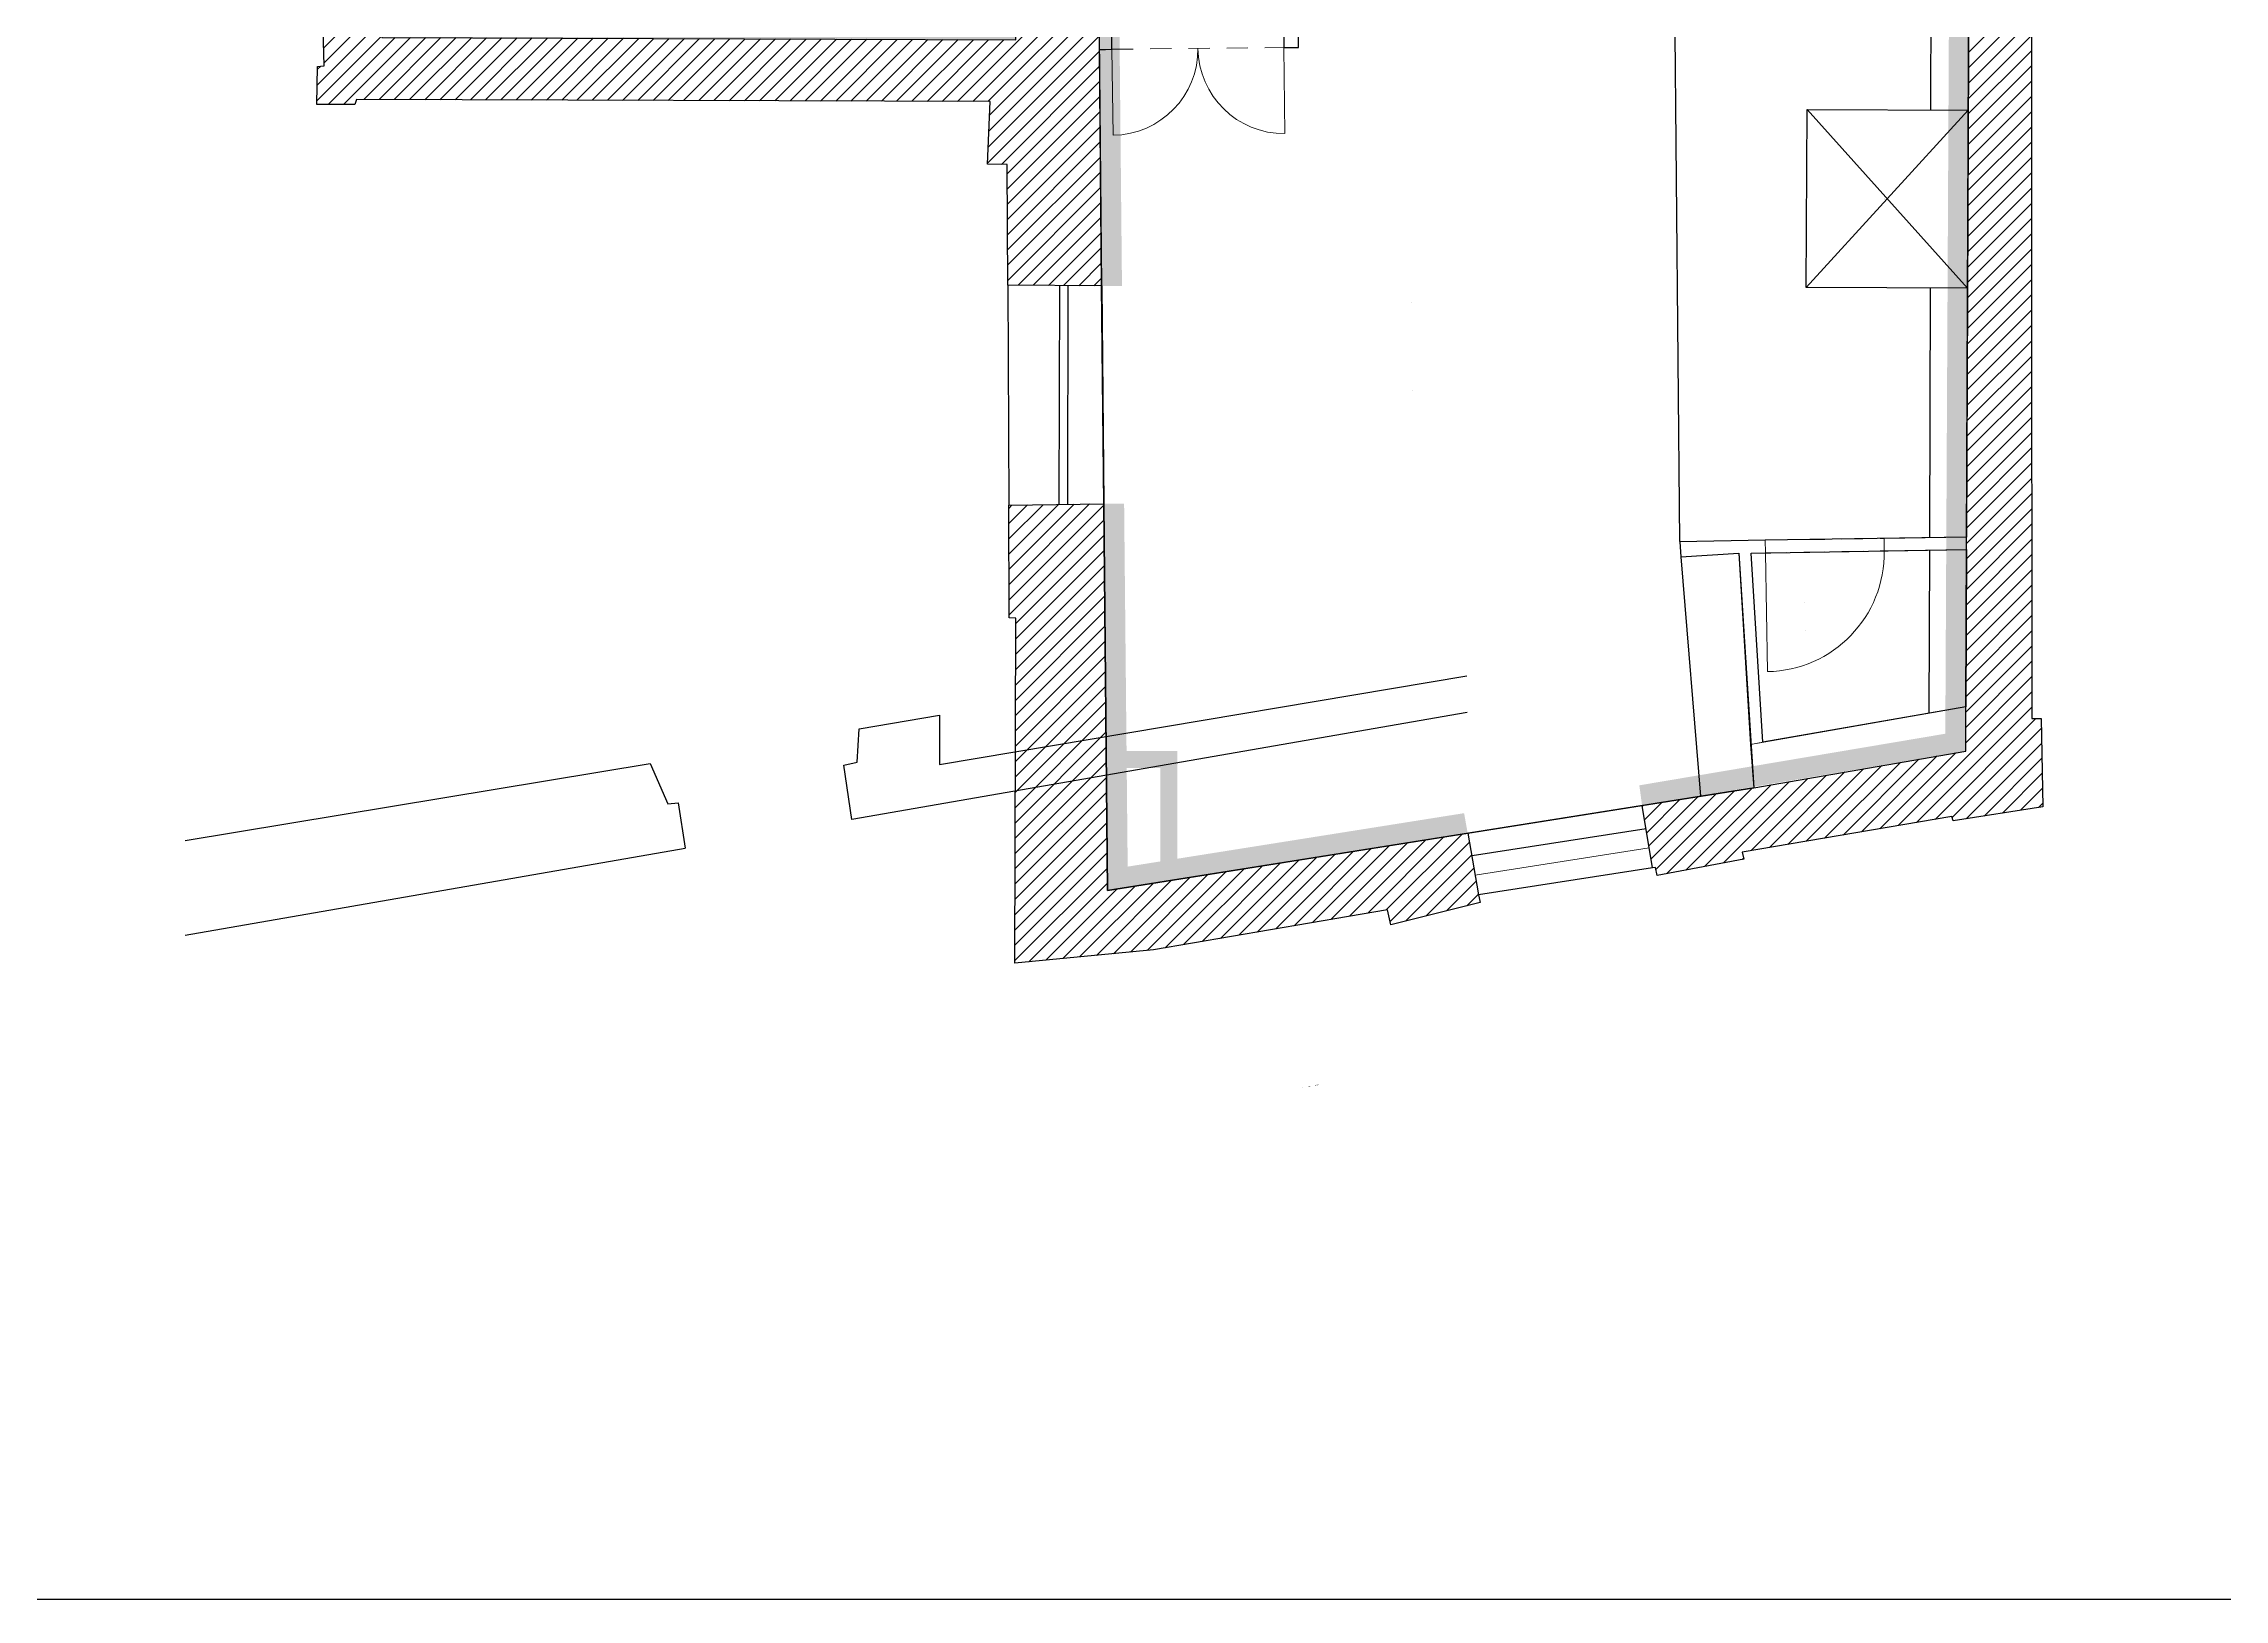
# Model space of a CAD drawing. Header units: metres. Extents: x -228 to 369, y -174 to 385.
# Drawn here: x 78.47 to 91.29, y 0 to 9.14 of the extents above; entities that cross this region are included whole.
import ezdxf
from ezdxf.enums import TextEntityAlignment as Align

# ---------------------------------------------------------------- set-up
doc = ezdxf.new("R2010")
doc.units = ezdxf.units.M
doc.linetypes.add('CACHE', pattern=[9.524999999999999, 6.349999999999999, -3.174999999999999])
doc.linetypes.add('CACHE2', pattern=[0.1875, 0.125, -0.0625])
for name, color, linetype in [('010_mur', 2, 'Continuous'), ('030_menuiserie', 1, 'Continuous'), ('070_trait-fin', 4, 'Continuous'), ('077_textes-1', 243, 'Continuous')]:
    doc.layers.add(name, color=color, linetype=linetype)
doc.layers.add('060_repères murs', color=104, linetype='Continuous', lineweight=0)
doc.layers.add('102_demol', color=10, linetype='Continuous', lineweight=5)
doc.layers.add('090_repères-axes', color=230, linetype='Continuous', plot=False)
doc.layers.add('091_surfaces', color=60, linetype='Continuous', plot=False)
doc.styles.add('clem', font='swissc.ttf')
doc.styles.add('GEO_PIE_DES', font='arial.ttf')

# ---------------------------------------------------------------- blocks, each defined once
blk = doc.blocks.new('R+1 Projet')
at = {"layer": '010_mur'}
h = blk.add_hatch(dxfattribs=at)
h.set_pattern_fill('ANSI31', color=4, scale=0.02)
h.set_pattern_definition([(45, (-103.05373800496132, -13.210962721703547), (-0.0449012806, 0.0449012806), [])])
h.paths.add_polyline_path([(-17.28631225777037, 4.0278565000768864), (-17.282853479815998, 4.128279074980965), (-17.27717608338044, 5.551257401747426), (-17.70455903233418, 5.552963934935979), (-17.69576835363147, 4.812707693754055), (-17.642410968028088, 4.813937359137634), (-17.6404976626908, 4.570802296847541), (-17.668624307553358, 4.568750902070022), (-17.66882697908357, 4.349012606968609), (-17.63964852955334, 4.347505398751091), (-17.6447258035756, 4.029287638598616)])
h.paths.add_polyline_path([(-17.61804934940392, -1.2474363171556617), (-17.64577849843881, -0.24323743619926996), (-17.28253657386176, -0.24168277785400316), (-17.278949805787228, -1.0797220553111402), (-13.55084236026767, -1.0946083200108843), (-13.5466908650543, 2.9794908102945192), (-13.55150182396322, 3.049825481944717), (-13.549790704806181, 4.93343077992613), (-13.05824894359812, 4.931468063343637), (-13.07149049333897, 1.6152618087122392), (-13.085077358123849, 1.4431773799640357), (-13.045997896383959, -2.5410611844294184), (-13.59832634867958, -2.535954220874264), (-13.6015783745654, -1.827889913133695), (-13.717906037115421, -1.8242684776635725), (-13.702145578346212, -1.4571971529642178), (-17.426757306942118, -1.4448052998274217), (-17.437137987848438, -1.474107712203404), (-17.66001204186021, -1.4746853880511481), (-17.65764940308301, -1.2502126560307807)])
h.paths.add_polyline_path([(-10.893363628236294, -5.757968302533554), (-10.829610028206263, -6.120839350369206), (-10.820030641008234, -6.164803270734993), (-11.345958657534176, -6.295703517895889), (-11.365444964872404, -6.207985536894411), (-12.74038062141157, -6.443215566566215), (-13.555917249561348, -6.522433814381657), (-13.55020196048335, -4.49289993832208), (-13.58933912837496, -4.492743664416777), (-13.59238082385662, -3.830474605765048), (-13.03344231715753, -3.8211305795804953), (-13.01114592332484, -6.094297818841879)])
h.paths.add_polyline_path([(-11.943981120039663, 1.6122765196237152), (-7.260497501372992, 1.5998761321618797), (-7.260620286626182, 1.6935307554685277), (-7.026714037903039, 1.693837415549206), (-7.027936660736559, 1.397439520953049), (-7.261510896220097, 1.3983721795122261), (-7.261414682757204, 1.4224678190564743), (-10.698802952309743, 1.436193246840558), (-10.759548899368857, 1.433891589413688), (-11.943981119878645, 1.4386210046330121)])
h.paths.add_polyline_path([(-7.022889106824586, 2.621107451379357), (-7.024804522529886, 2.1567572308778473), (-7.261227189455566, 2.15644727175968), (-7.2618376717858695, 2.622093099970662)])
h.paths.add_polyline_path([(-7.263390909133486, 3.947511606450862), (-12.051565095104998, 3.9579832735002847), (-12.050967380682303, 4.107674630263499), (-7.263390909133486, 4.111333636758646), (-7.263390909133486, 4.365127333908312), (-7.015693794014187, 4.365452076335785), (-7.018002261555376, 3.805815121909109), (-7.263390909133486, 3.806827334890549)])
h.paths.add_polyline_path([(-9.643212747523613, 12.498732547962282), (-9.765646328713592, 12.498849590627213), (-9.7731454227036, 12.110115172550282), (-7.9785595563106835, 12.088951962718562), (-7.93018076448916, 12.043812177979413), (-7.893882744118127, 10.932679209369963), (-7.901154705533008, 9.229060792621452), (-7.910720042784924, 9.156948811401232), (-7.925115054281269, 5.551870493690803), (-7.010815448928588, 5.548099065137938), (-7.010752239893954, 5.563422699108051), (-6.955629511415863, 5.5605758335063005), (-6.952782119174627, 6.073450435107805), (-7.584127700582867, 6.07864264337797), (-7.547094440292167, 11.989220695322143), (-7.505382920420997, 11.989054141874652), (-7.503020374584484, 12.496570064331753), (-7.69344260129521, 12.500641207154981), (-7.694009453679792, 12.576321055828592), (-7.831363498128303, 12.575130400572812), (-7.835963350128987, 12.511648707437123), (-8.031595619573455, 12.507404099041304), (-8.032625872598038, 12.489204143323294), (-8.145605431948534, 12.490613060111352), (-8.14569724758043, 12.467618891516464), (-8.84038248670866, 12.464849633132543), (-8.843461948097865, 12.485968030805523), (-8.95313553702228, 12.488516867854633), (-8.954244894702532, 12.474802255795222), (-9.642349643714516, 12.482975319251853)])
h.paths.add_polyline_path([(-17.29159721039719, 1.875311684591288), (-17.28905162326188, 1.2805417610576844), (-17.68780779870009, 1.2788351032997887), (-17.70714248684529, 1.9790322919921892), (-17.683327140288487, 1.9900867948375534), (-17.681770318876257, 2.007921139913378), (-17.651958623097048, 2.032331365320133), (-17.6267048845669, 2.0314876739429018), (-17.63212304246099, 2.2903299615238213), (-17.66173022365761, 2.291040949538583), (-17.66259093492092, 2.5166002555191516), (-17.6302469513872, 2.518252150009794), (-17.63305131444122, 2.814775279305176), (-17.291143156969987, 2.8180088701953347), (-17.29121598585542, 2.799769645827182)])
h.paths.add_polyline_path([(-7.964160262261538, -5.014469897450182), (-7.945069575965718, -0.23340930804581217), (-7.938551705405951, -0.15919241008174212), (-7.935186705963098, 0.6835360554396179), (-7.26437591957143, 0.680857521147118), (-7.26326825835884, 0.958259503289737), (-7.029752097120291, 0.957327078118106), (-7.0297886571274635, 0.9484639120996867), (-6.972101787750253, 0.947220724378421), (-6.9724095726377335, 0.44597880486500796), (-7.5801400465386894, 0.44105761826911394), (-7.575870283202349, -5.083503872569272), (-7.521769437039074, -5.0837198961971435), (-7.511198155326747, -5.6021617883257555), (-8.039699792075153, -5.685885436515818), (-8.046164502621286, -5.659562593708689), (-9.280028803467975, -5.869339873120335), (-9.270059892454265, -5.909929822356354), (-9.778977584311397, -6.006231421913398), (-9.790303036290751, -5.959217467679119), (-9.8068282447604, -5.9617872909609275), (-9.86801091838759, -5.595129855703124), (-9.210619709623824, -5.490728157987759), (-7.965485203308871, -5.275035838928554)])
for points in [[(-17.61804934940392, -1.2474363171556617), (-17.64577849843881, -0.24323743619926996), (-17.28253657386176, -0.24168277785400316), (-17.278949805787228, -1.0797220553111402), (-13.55084236026767, -1.0946083200108843), (-13.5466908650543, 2.9794908102945192), (-13.55150182396322, 3.049825481944717), (-13.549790704806181, 4.93343077992613), (-13.05824894359812, 4.931468063343637), (-13.07149049333897, 1.6152618087122392), (-13.085077358123849, 1.4431773799640357), (-13.045997896383959, -2.5410611844294184), (-13.59832634867958, -2.535954220874264), (-13.6015783745654, -1.827889913133695), (-13.717906037115421, -1.8242684776635725), (-13.702145578346212, -1.4571971529642178), (-17.426757306942118, -1.4448052998274217), (-17.437137987848438, -1.474107712203404), (-17.66001204186021, -1.4746853880511481), (-17.65764940308301, -1.2502126560307807), (-17.61804934940392, -1.2474363171556617)], [(-7.964160262261538, -5.014469897450182), (-7.945069575965718, -0.23340930804581217)], [(-7.5801400465386894, 0.44105761826911394), (-7.575870283202349, -5.083503872569272), (-7.521769437039074, -5.0837198961971435), (-7.511198155326747, -5.6021617883257555), (-8.039699792075153, -5.685885436515818), (-8.046164502621286, -5.659562593708689), (-9.280028803467975, -5.869339873120335), (-9.270059892454265, -5.909929822356354), (-9.778977584311397, -6.006231421913398), (-9.790303036290751, -5.959217467679119), (-9.8068282447604, -5.9617872909609275), (-9.86801091838759, -5.595129855703124), (-9.210619709623824, -5.490728157987759), (-7.965485203308871, -5.275035838928554), (-7.964160262261538, -5.014469897450182)]]:
    blk.add_lwpolyline(points, dxfattribs=at)
blk.add_lwpolyline([(-10.893363628236294, -5.757968302533554), (-10.829610028206263, -6.120839350369206), (-10.820030641008234, -6.164803270734993), (-11.345958657534176, -6.295703517895889), (-11.365444964872404, -6.207985536894411), (-12.74038062141157, -6.443215566566215), (-13.555917249561348, -6.522433814381657), (-13.55020196048335, -4.49289993832208), (-13.58933912837496, -4.492743664416777), (-13.59238082385662, -3.830474605765048), (-13.03344231715753, -3.8211305795804953), (-13.01114592332484, -6.094297818841879)], close=True, dxfattribs=at)
at = {"layer": '030_menuiserie', "linetype": 'CACHE', "ltscale": 5}
for p, q in [((-8.902718042345914, -2.5497465887681754), (-8.89854556107839, -1.5047926917270524)), ((-8.89854556107839, -1.5047926917270524), (-7.950161307150665, -1.5085795717120347)), ((-7.954333788929908, -2.553533469565445), (-8.902718042345914, -2.5497465887681754))]:
    blk.add_line(p, q, dxfattribs=at)
at = {"layer": '030_menuiserie'}
for p, q in [((-7.950161307150665, -1.5085795717120347), (-7.954333788929908, -2.553533469565445)), ((-13.29580485530732, -3.8245613180979854), (-13.29273460831606, -2.539122683438036)), ((-13.24580499775195, -3.824680741628544), (-13.242734750760679, -2.5392421069687403)), ((-10.8680724323681, -5.888970644663203), (-9.844341940003032, -5.729408571298409))]:
    blk.add_line(p, q, dxfattribs=at)
at = {"layer": '070_trait-fin', "linetype": 'CACHE'}
for p, q in [((-8.169724530379645, -1.5077028601132043), (-8.166101756325116, -0.23252672998758506)), ((-8.176865605231397, -4.021281621613598), (-8.172693257211831, -2.5526615643926194)), ((-8.1797944218072, -5.052192411552243), (-8.1770715378752, -4.0937675891607075)), ((-9.640933579197627, -4.133096523264248), (-9.524232968299874, -5.540533747429144))]:
    blk.add_line(p, q, dxfattribs=at)
at = {"layer": '070_trait-fin', "linetype": 'CACHE', "ltscale": 5}
blk.add_line((-8.89854556107839, -1.5047926917270524), (-7.954333788929908, -2.553533469565445), dxfattribs=at)
at = {"layer": '070_trait-fin', "linetype": 'CACHE'}
blk.add_lwpolyline([(-9.645625870146068, -4.043271251511033), (-9.690815760167952, 0.682692324489035), (-7.935190074965448, 0.682692324489035)], dxfattribs=at)
at = {"layer": '070_trait-fin', "linetype": 'CACHE', "ltscale": 5}
blk.add_lwpolyline([(-8.902718042345914, -2.5497465887681754), (-7.950161307187736, -1.5085795717118868)], dxfattribs=at)
at = {"layer": '070_trait-fin'}
for points in [[(-13.59832634867958, -2.535954220874264), (-13.59238082385662, -3.830474605765048)], [(-9.8068282447604, -5.9617872909609275), (-10.829610028206263, -6.120839350369206)]]:
    blk.add_lwpolyline(points, dxfattribs=at)
at = {"layer": '070_trait-fin', "color": 7, "true_color": 0xffffff}
for points in [[(-13.04516384268598, -2.5410688962932912), (-13.032340582348588, -3.8211121613846633)], [(-10.893363628236294, -5.757968302533554), (-9.86801091838759, -5.595129855703124)]]:
    blk.add_lwpolyline(points, dxfattribs=at)
at = {"layer": '091_surfaces'}
for points in [[(-7.945069575965718, -0.23340930804581217), (-7.960181526266769, -4.018037523805625), (-9.144342755511788, -4.0357662622813955), (-9.645559987534034, -4.044532452829296), (-9.64012028274794, -4.1330465414742585), (-9.299969641153693, -4.112142309149203), (-9.210619709623824, -5.490728157987759), (-13.01114592332484, -6.094297818841879), (-13.032340582348588, -3.8211121613846633), (-13.045997896383959, -2.5410611844294184), (-13.059487277895348, -1.1528997746996175), (-12.98582383158216, -1.1496451393042753), (-12.983067820984939, -0.4407874667919722)], [(-11.981066347976066, -0.44478839610532117), (-11.974106742530457, -1.1395099255160313), (-11.888683604071884, -1.1386541724432027), (-11.900680828662553, 0.23058067912177593)]]:
    blk.add_lwpolyline(points, dxfattribs=at)
blk.add_lwpolyline([(-7.964160262261538, -5.014469897450182), (-9.157725624245613, -5.223269311387267), (-9.226085136613328, -4.1109332878649845), (-7.960469762301692, -4.090223192023705)], close=True, dxfattribs=at)
at = {"layer": '102_demol'}
for p, q in [((-11.888683604071884, -1.1386541724432027), (-11.900680828662553, 0.23058067912177593)), ((-12.985898278500208, -1.1496458851017817), (-12.98306782066163, -0.44078746679326297)), ((-11.981066347530613, -0.444788440571283), (-11.974106743393168, -1.1395099273085363)), ((-13.05909553985653, -1.1503791637443648), (-12.985898278500208, -1.1496458851017817)), ((-12.98589827747648, -1.1496458834774967), (-12.97903815075693, -1.6555205207871042)), ((-11.974106743393168, -1.1395099273085363), (-11.888683604071884, -1.1386541724432027)), ((-11.974106742530457, -1.1395099255160313), (-11.96903876170658, -1.6454056915473485)), ((-9.645625870146068, -4.043271251511033), (-9.144342755511788, -4.0357662622813955)), ((-9.640933579197627, -4.133096523264248), (-9.645625870146068, -4.043271251511033)), ((-9.144342755540674, -4.035766263598198), (-9.143134958755144, -4.1095759192149846)), ((-8.445850685183649, -4.025308747804665), (-7.960181525551706, -4.018037523794919)), ((-8.445850684832877, -4.025308746824448), (-8.444658796291295, -4.0981462955771715)), ((-8.444658796452313, -4.098146295408951), (-7.9604697626212495, -4.090223192028935)), ((-9.299969641153693, -4.112142309149203), (-9.640933579197627, -4.133096523264248)), ((-9.23089776162782, -5.236069866425533), (-9.299969641153693, -4.112142309149203)), ((-9.157725624245613, -5.223269311387267), (-9.226092222501139, -4.110817987331247)), ((-9.226085136599322, -4.110933287864755), (-9.143134958433183, -4.109575919551425)), ((-9.143134958726186, -4.109575917898184), (-9.131705335761325, -4.80805208100588)), ((-9.157725624406558, -5.223269311219047), (-9.23089776162782, -5.236069866425533)), ((-10.85018904192275, -6.003708262718865), (-9.826458549557682, -5.844146189354069))]:
    blk.add_line(p, q, dxfattribs=at)
at = {"layer": '102_demol', "linetype": 'CACHE2'}
for p, q in [((-12.985898279144129, -1.1496458844290465), (-11.974106742237382, -1.139509927169129)), ((-9.144342754838908, -4.035766261637473), (-8.445850684832877, -4.025308746824448)), ((-9.143134958082264, -4.109575918571063), (-8.444658796291295, -4.0981462955771715))]:
    blk.add_line(p, q, dxfattribs=at)
at = {"layer": '102_demol'}
for points in [[(-9.230897761624838, -5.23606986646293), (-7.964160262261538, -5.014469897450182)], [(-9.210619709623824, -5.490728157987759), (-9.230897761624838, -5.23606986646293)]]:
    blk.add_lwpolyline(points, dxfattribs=at)
for centre, radius, start, end in [((-12.98589827747648, -1.1496458834774967), 0.5059211502717605, -89.2230639958941, 0.7769359565774201), ((-11.974106742530457, -1.1395099255160313), 0.5059211502717604, -179.4260394593383, -89.42603946851014), ((-9.143134958726186, -4.109575917898184), 0.6985696722413731, -89.06251529649107, 0.9374847026750339)]:
    blk.add_arc(centre, radius, start, end, dxfattribs=at)
at = {"extrusion": (-0.12217634921567509, 0.30724237354283773, 0.9437558283751645), "style": 'GEO_PIE_DES', "oblique": 358.66018093801233, "width": 0.8538249697378704}
blk.add_text('Rue                     Paul                  Démange', height=0.004227, rotation=167.40284542431823, dxfattribs=at).set_placement((13.661216217301991, -2.498925073082365, -14.283429610955064), align=Align.MIDDLE_CENTER)
at = {"layer": '077_textes-1', "style": 'clem'}
blk.add_text('Velux', height=0.0012, rotation=90, dxfattribs=at).set_placement((-8.44443706661612, -2.0290392843264273), align=Align.MIDDLE_CENTER)
at = {"layer": '091_surfaces', "style": 'clem'}
for s, p in [('Séjour', (-11.226302532034097, -2.639327090135921)), ('30 m²', (-11.221624011976383, -2.8055477998650162)), ('Z: 204.40m', (-11.22341206436373, -2.980624274792499)), ('hsp : 2.44m', (-11.225200116751076, -3.155700749719981)), ('Réserve', (-8.91776146476408, -4.400672775462882)), ('1  m²', (-8.913082944706366, -4.566893485191978)), ('Z: 204.41m', (-8.914870997093713, -4.741969960119459))]:
    blk.add_text(s, height=0.0012, dxfattribs=at).set_placement(p)
blk = doc.blocks.new('cloisons reperage')
at = {"layer": '060_repères murs', "true_color": 0x7aafdf, "transparency": 33554559}
h = blk.add_hatch(color=143, dxfattribs=at)
h.dxf.hatch_style = 1
h.paths.add_polyline_path([(-30.76944094094048, -15.483286579543169), (-30.76148177107136, -12.735413110128567), (-28.68296896805714, -12.73650084952635), (-28.68296896805602, -12.616501768258459), (-30.8811627669818, -12.614982495351137), (-30.889429554357523, -15.466148872833728), (-30.89062627717489, -15.483362905318529)])
h.paths.add_polyline_path([(-30.76948915958196, -15.555690232956788), (-30.89491975820684, -15.555690232956788), (-30.90715354197313, -16.08844189056996), (-30.89151188217944, -18.59290933955446), (-30.771512048347358, -18.5931988104979)])
h.paths.add_polyline_path([(-27.6831128041726, -12.62829288184838), (-27.68311280390231, -12.748301225783289), (-25.959384614016223, -12.769278247255958), (-25.93120382624111, -15.502039451957687), (-25.932071003650982, -15.508577003059976), (-25.81112208699491, -15.509347261777288), (-25.80385012558003, -13.805728845028788), (-25.84014814595106, -12.694595876419328), (-25.88852693777302, -12.649456091680179), (-27.200075869364852, -12.63398924397232)])
h.paths.add_polyline_path([(-25.82068742424683, -15.581459242997518), (-25.94068646762507, -15.580980089051627), (-25.955561084726362, -19.30617055609153), (-25.17513179462007, -19.30928679874226), (-25.175261893306548, -19.18925927908007), (-25.835082783394828, -19.18662462638704)])
h.paths.add_polyline_path([(-35.18113277061228, -17.68183582127719), (-35.06113292989328, -17.68211561660791), (-35.058312072963744, -16.975661971250197), (-31.457155535335637, -16.99030096558672), (-31.457155535335637, -16.869768137822177), (-35.17783087731948, -16.8549115501213)])
h.paths.add_polyline_path([(-35.2011105384319, -21.92039918420342), (-35.08111042739455, -21.92039918420342), (-35.07975645770381, -22.91568979710021), (-35.20133818070373, -22.91599675718597)])
h.paths.add_polyline_path([(-35.07962042008091, -22.915843277143093), (-35.0791604430527, -23.45771670045516), (-35.19946306028385, -23.458015886226978), (-35.20091149920918, -22.915843277143093)])
h.paths.add_polyline_path([(-35.18714346509437, -19.18715065265013), (-35.06714250821241, -19.18715065265133), (-35.073225896819054, -20.71067128823515), (-35.19628011682615, -20.71067116266101)])
h.paths.add_polyline_path([(-35.19250395592375, -24.98009083223952), (-35.072548562627134, -24.980090832252902), (-35.06942764448777, -25.69860627263374), (-31.46083956734392, -25.713015298686162), (-31.460809741729584, -25.83301637440964), (-35.18891718724914, -25.818130109709898)])
h.paths.add_polyline_path([(-30.87503474578742, -23.29566112246395), (-30.8621981969287, -23.295755277099232), (-30.86343546931661, -23.12349977977556), (-30.981469837710698, -23.12329776191474), (-30.9950353429295, -23.29618868456502), (-30.95513122414788, -27.27947695069205), (-30.83596107031383, -27.27947695069205)])
h.paths.add_polyline_path([(-30.94230779208349, -28.559538633979248), (-30.82340609328409, -28.55953867019692), (-30.809146505862252, -30.01339652683898), (-30.802487135353168, -30.69236274433713), (-28.82442885314271, -30.378223098079282), (-28.803180684600562, -30.49635248348351), (-30.92111330478674, -30.83270587324063)])
h.paths.add_polyline_path([(-27.7779782998495, -30.333537910101878), (-27.79398819507448, -30.21454495961925), (-25.99493449953809, -29.911250975098547), (-25.964543026786302, -23.93439432440339), (-25.293863190355953, -23.937072337137522), (-25.29323659858761, -23.780149086096827), (-25.17286892752156, -23.780149086096827), (-25.17434330103333, -24.05755053325164), (-25.845154087421072, -24.05487199797627), (-25.87545261546355, -30.01344371685198)])
h.paths.add_polyline_path([(-25.171954468229888, -22.11616792766858), (-25.17119457222361, -22.58195978638171), (-25.29119447070833, -22.58211810707567), (-25.29180515637698, -22.11631495442809)])
h.paths.add_polyline_path([(-25.17058766806033, -23.04487729893019), (-25.17046559393611, -23.13798952879332), (-25.29046477970498, -23.138207825974078), (-25.29025141817359, -23.04503462336679)])
h.paths.add_polyline_path([(-25.17138206423953, -23.315940240457852), (-25.17147827776088, -23.34003587488622), (-25.29329602080914, -23.33954945860453), (-25.29320063340043, -23.31566069062093)])
h.paths.add_polyline_path([(-25.173358290595388, -20.373280720490442), (-25.1733582905954, -20.626791605481188), (-25.29409024653674, -20.6270749770529), (-25.29409024653674, -20.373280720490442)])
h.paths.add_polyline_path([(-25.173358290595612, -20.79074403351796), (-25.1733582903997, -20.93158071950901), (-25.293358658980402, -20.931617944728078), (-25.29305033064542, -20.7906346832035)])
at = {"layer": '060_repères murs', "true_color": 0xf8991e, "transparency": 33554559}
h = blk.add_hatch(color=30, dxfattribs=at)
h.dxf.hatch_style = 1
h.paths.add_polyline_path([(-34.14663857980748, -22.945325666489808), (-34.14663827572636, -22.915256252928558), (-34.2166294815869, -22.91525554513278), (-35.08280189931343, -22.91599675718597), (-35.08237521781888, -23.01568979710021), (-34.247241908560575, -23.01695999977625), (-34.25239103990525, -23.35508486435665), (-35.077158745636844, -23.354113847452588), (-35.076714690050395, -23.45786629334107), (-34.14642519143476, -23.457961239452132), (-34.14642519143476, -23.01442121321458), (-34.146389669014695, -23.014421237294403)])
h.paths.add_polyline_path([(-31.45952270170783, -18.49731653757391), (-31.77522631556391, -18.49731653757391), (-31.77522631556391, -18.12440405051338), (-31.45818466729047, -18.124404050513338), (-31.45818466729047, -18.22440405051334), (-31.6752263155639, -18.22440405051334), (-31.6752263155639, -18.39731653757391), (-31.45952270170783, -18.39731653757391)])
h.paths.add_polyline_path([(-30.810182289215568, -30.013359207052478), (-30.5102794759558, -30.013359207052478), (-30.5102794759558, -30.64595811383625), (-30.61056408293257, -30.66188303566323), (-30.610489844489972, -30.11268324091549), (-30.808175080001863, -30.112439723356047)])

msp = doc.modelspace()

# ---------------------------------------------------------------- linework, layer by layer
at = {"layer": '010_mur'}
for points in [[(83.73497217505277, 4.908230651409031), (86.83497217505277, 5.428893634834461)], [(83.21883627486515, 4.584654611897788), (83.17266317320156, 4.904322125268303), (83.25089200926114, 4.9209846096757275), (83.26280158472348, 5.117622992348991), (83.73497217505277, 5.197311346972494)], [(86.83780872774406, 5.213843521740275), (83.21883627486515, 4.584654611897788)], [(83.73497217505277, 5.197311346972494), (83.73497217505277, 4.908230651409031)], [(79.29946153116512, 4.460319064212165), (82.03377303433705, 4.913793574524245), (82.136071304801, 4.67593734796079), (82.19741374922083, 4.681819791150412), (82.23906199288655, 4.416314502311073)], [(79.29946153116512, 3.90524014792862), (82.23906199288655, 4.416314502311073)]]:
    msp.add_lwpolyline(points, dxfattribs=at)
at = {"layer": '090_repères-axes'}
msp.add_lwpolyline([(65.64368130270282, 35), (115.64368130270279, 35), (115.64368130270279, 0), (65.64368130270282, 0)], close=True, dxfattribs=at)

# ---------------------------------------------------------------- block references
msp.add_blockref('R+1 Projet', (97.73371392124089, 10.261591945601252))
at = {"layer": '060_repères murs'}
msp.add_blockref('cloisons reperage', (115.64319628021109, 34.99964411153512), dxfattribs=at)

doc.saveas('drawing.dxf')
